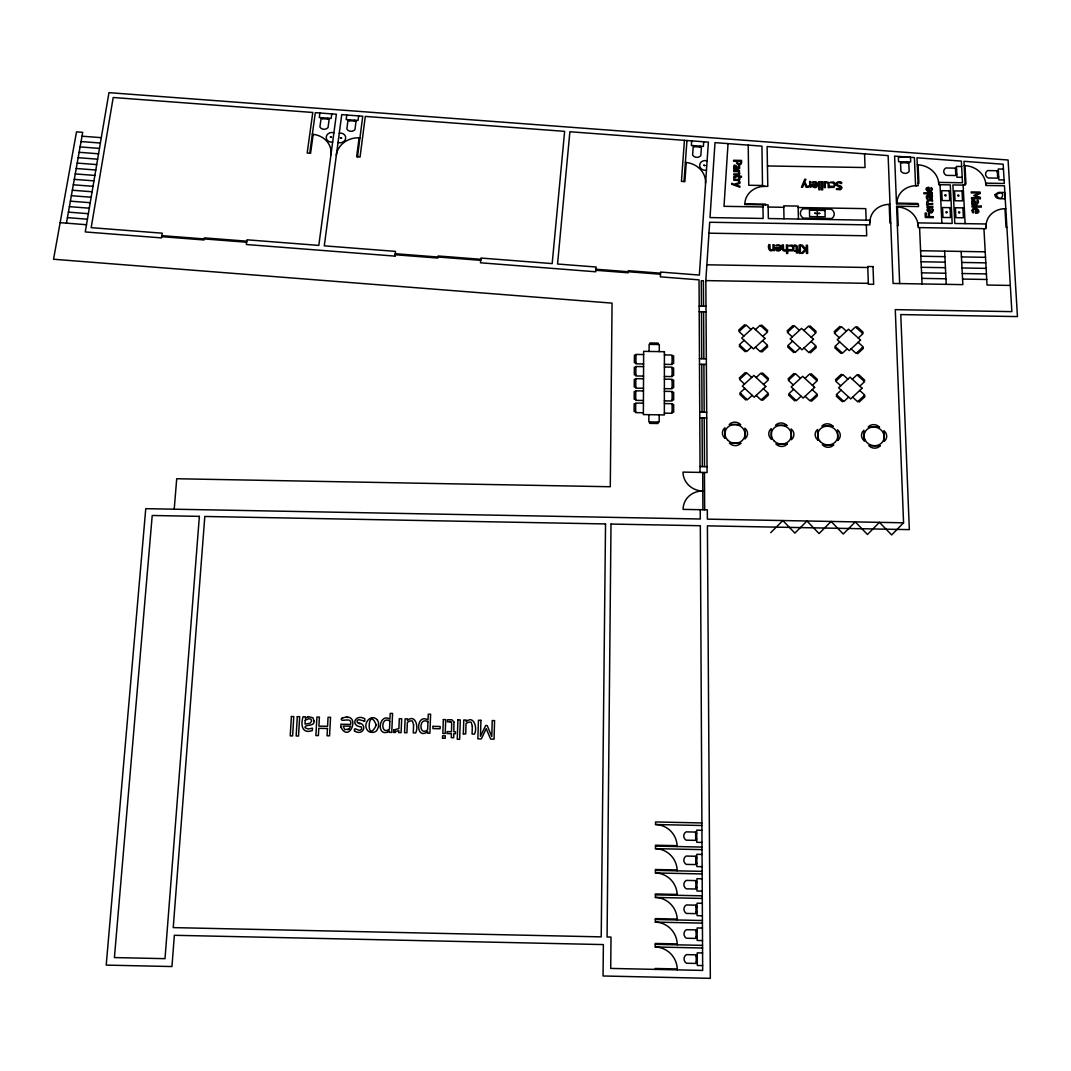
<?xml version="1.0" encoding="UTF-8"?>
<svg xmlns="http://www.w3.org/2000/svg" width="1071" height="1071" viewBox="0 0 1071 1071"><rect width="100%" height="100%" fill="white"/><g stroke="black" fill="none" stroke-linecap="round" stroke-linejoin="round"><path stroke-width="1.5" d="M655.238 969.389L655.238 968.479L677.233 968.96M677.287 969.871L677.1 966.926A22.571 21.969 67.5 0 0 655.278 946.978L655.291 943.457L677.193 943.926M677.26 944.823L677.059 941.904A22.411 21.862 64.5 0 0 655.332 922.118L655.332 918.61L677.167 919.079M677.22 919.962L677.033 917.071A22.263 21.768 60.7 0 0 655.385 897.431L655.385 893.964L677.126 894.432M677.193 895.302L677.006 892.438A22.116 21.661 56.2 0 0 655.425 872.945L655.439 869.505L677.1 869.96M677.153 870.83L676.966 867.979A21.969 21.554 51 0 0 655.479 848.647L655.492 845.22L677.073 845.675M677.126 846.545L676.939 843.72A21.848 21.433 45.3 0 0 655.532 824.523L655.532 821.952L701.893 822.956M657.996 422.068L657.996 423.514L649.669 423.366L649.669 421.92M658.13 344.527L658.13 343.108L649.923 342.974L649.91 344.38M659.174 414.852L659.174 422.081L648.865 421.907L648.892 414.664M659.281 351.609L659.294 344.541L649.12 344.367L649.106 351.435M472.324 726.138L472.083 734.063L474.466 734.117C477.586 728.508 474.158 714.745 466.113 721.573L466.166 720.033L463.783 719.98L463.328 733.889M480.933 720.328L480.451 736.313L485.685 725.522L487.211 725.562L491.776 736.54L492.232 720.555L494.574 720.609L494.052 739.164L490.625 739.084L486.207 728.641L481.348 738.896L477.853 738.829L478.429 720.274L480.933 720.328M896.976 203.865L897.056 201.442A20.871 18.448 13.9 0 1 916.883 185.671M442.497 738.24L442.577 735.804L445.295 735.857L445.201 738.294L442.497 738.24M393.833 729.967L393.593 732.403L398.8 730.516L398.707 732.591L401.09 732.631L401.679 718.735L399.309 718.681L398.881 728.548L393.82 729.967L393.593 732.403A4.672 4.538 -26 0 0 395.48 732.403M354.514 731.024C353.31 725.281 359.468 733.019 361.637 729.083L361.463 726.928C349.374 725.977 355.692 713.152 364.836 718.828L364.702 721.452L363.886 720.903M728.039 143.608L724.009 206.315L762.954 206.957M699.965 147.048L700.032 146.125M703.714 141.787L703.393 146.379L691.371 145.469L691.692 140.89M686.243 162.511L684.878 181.628L681.437 181.36L684.436 140.341M694.664 146.66L694.731 145.723M684.008 181.561L686.953 140.529M174.212 509.207L176.715 478.75L610.283 486.743L612.063 303.133L53.55 259.249L76.51 131.867L82.708 132.335L66.442 223.156M378.545 726.861L378.438 722.175L377.287 719.832M394.945 256.17L395.52 251.39L324.285 245.835L341.743 114.637L362.748 116.217L357.5 156.835L357.634 155.79M358.651 115.909L358.062 120.447L346.174 119.564L346.776 115.012M359.106 137.851L356.656 156.768L360.057 157.035L365.291 116.404L564.631 131.358L552.181 263.6L480.959 258.044L480.451 262.783L595.73 271.78L596.145 267.027L557.563 264.015L569.879 131.746L708.373 142.135L699.363 275.073L660.646 272.061L660.298 276.827L699.042 279.852L700.059 472.418M349.374 120.728L349.494 119.805M354.608 121.117L354.729 120.206M327.726 119.109L327.846 118.185M331.782 113.887L331.167 118.426L319.292 117.542L319.921 113.004M322.491 118.707L322.612 117.797M309.733 153.22L315.316 112.656L336.388 114.236L318.81 245.406L246.973 239.81L246.29 244.509L394.958 256.116M313.174 134.397L310.577 153.287L307.176 153.033L312.786 112.468L113.218 97.501L91.182 227.654L162.257 233.197L161.493 237.896L85.252 231.938L108.961 92.655L1008.092 160.021L1017.45 316.588L900.778 314.579L909.333 529.623L707.409 525.861L710.327 978.345L603.053 975.989L603.375 944.582L174.345 935.291L171.962 966.551L106.203 965.105L145.763 508.671L700.3 519.007L700.247 509.689M376.269 725.161C365.934 746.018 367.808 703.982 376.269 725.161M314.044 720.997C314.78 727.329 304.472 723.621 305.034 727.704L308.14 729.03L312.491 728.16L312.357 730.542C302.009 734.291 300.509 724.853 303.053 716.753L305.422 716.807L305.329 718.28L308.368 716.66M378.545 726.848L376.738 730.596A5.676 5.502 -27.8 0 1 373.418 732.336L370.7 732.283A5.623 5.449 -27.9 0 1 367.554 730.409C362.118 724.183 370.794 712.951 377.287 719.832M349.28 728.949L350.578 726.205L343.108 726.044L344.795 729.672L349.28 728.949L348.021 729.726M899.667 283.561L896.588 206.194L918.516 206.556L918.409 204.213L896.494 203.865L894.593 156.098L914.38 157.584L915.585 185.658L918.182 185.698L916.963 157.785L961.356 161.105L962.481 182.78L938.665 182.391L938.772 184.707L950.285 184.895L952.186 223.437L918.021 222.875L918.222 227.574L986.043 228.699L985.789 223.986L954.797 223.478L952.882 184.935L965.185 185.136L963.954 161.306L1003.179 164.238L1004.303 183.462L985.722 183.154L985.856 185.47L1004.451 185.778L1011.854 311.634L895.276 309.639L903.563 522.795L891.661 534.938L879.411 522.34L867.456 534.483L855.26 521.898L843.252 534.027L831.109 521.443L819.061 533.572L806.972 521.001L794.883 533.117L782.847 520.546L770.718 532.675M843.198 400.862L842.301 401.705L836.223 396.096L837.12 395.266M859.812 386.122L864.551 381.691L857.041 374.81L852.302 379.228M848.66 397.046L843.894 401.505L836.384 394.583L841.137 390.139M857.777 375.479L858.661 374.649L864.739 380.218L863.855 381.048M835.741 347.031L834.858 347.847L840.896 353.363L841.779 352.533M804.91 378.398L809.676 373.98L817.133 380.848L812.367 385.279M793.678 389.295L788.885 393.74L796.329 400.661L801.121 396.203M810.412 374.649L811.309 373.819L817.347 379.388L816.45 380.218M789.608 394.423L788.711 395.253L794.749 400.862L795.646 400.019M862.262 333.041L863.146 332.224L857.121 326.749L856.238 327.565M858.259 338.034L862.958 333.67L855.501 326.896L850.802 331.26M847.188 348.785L842.462 353.162L835.019 346.361L839.731 341.984M815.245 332.224L816.129 331.408L810.145 325.932L809.261 326.749M794.615 351.716L793.718 352.533L787.734 347.031L788.631 346.201M811.202 337.218L815.928 332.853L808.538 326.093L803.812 330.444M800.05 347.955L795.298 352.346L787.895 345.545L792.647 341.167M767.639 379.348L768.55 378.518L762.565 372.962L761.655 373.792M746.688 399.148L745.777 399.992L739.793 394.382L740.704 393.552M763.529 384.422L768.322 379.991L760.932 373.123L756.139 377.541M752.203 395.333L747.371 399.791L739.981 392.87L744.8 388.425M766.836 331.394L767.733 330.578L761.802 325.102L760.905 325.919M746.059 350.873L745.148 351.69L739.218 346.187L740.115 345.357M762.753 336.374L767.519 332.01L760.182 325.263L755.416 329.614M751.521 347.111L746.728 351.502L739.405 344.701L744.184 340.324M387.394 732.216L389.429 730.931L389.362 732.39L391.745 732.444L392.575 713.433L390.205 713.393L389.951 719.203C379.562 712.416 375.854 735.924 387.394 732.203M342.519 717.998L341.462 718.373C339.802 723.527 352.346 715.589 350.672 724.411L340.886 724.21L340.846 727.022M342.519 717.985C361.931 711.372 349.615 744.787 340.846 727.022M453.93 722.001L453.863 731.747L455.47 731.788L455.403 733.729L453.796 733.689L453.662 737.705L451.266 737.651L451.413 733.648L447.022 733.555L447.089 731.613L451.48 731.707L451.721 723.461L450.797 721.72L447.437 721.881L447.517 719.779L451.882 719.752L453.93 722.001M308.368 716.646L312.986 717.798L314.057 720.997M890.014 204.347L887.323 204.467A20.911 18.582 13.4 0 0 869.96 222.661M1005.789 208.684L1003.099 208.805A21.059 18.528 16.9 0 0 986.07 227.039M359.95 137.864L357.165 137.824A21.433 19.05 -7.6 0 0 336.254 155.228M961.638 166.514L956.416 166.433L956.965 177.264L962.2 177.344M1003.46 169.111L998.239 169.017L998.868 179.874L1004.103 179.955M767.438 165.965L865.033 167.531L864.565 153.849M955.519 169.432L956.577 169.459M997.369 172.043L998.426 172.056M955.76 174.212L956.818 174.225M997.637 176.809L998.694 176.835M918.075 183.221L918.905 183.235L918.088 164.88M965.132 183.984L965.962 183.998L964.998 165.63M762.606 185.497L748.776 185.27L748.214 145.121M897.003 203.129L917.66 203.463L917.686 204.213M744.88 203.785L765.511 204.119L765.524 204.869M768.161 207.038L783.771 207.305M798.163 207.533L865.756 208.644L866.158 220.144M890.737 223.009L889.907 222.996L889.198 204.387M897.364 225.579L898.194 225.593L897.444 206.971M1006.887 227.387L1006.057 227.373L1004.973 208.725M708.975 233.183L866.693 235.794L866.319 224.843M920.591 250.734L985.2 251.819M920.832 256.237L944.89 256.652M961.437 256.92L985.507 257.321M921.073 261.766L945.158 262.167M961.718 262.449L985.815 262.85M921.314 267.295L945.425 267.696M961.999 267.978L986.11 268.379M706.86 264.791L867.791 267.496M921.555 272.837L945.693 273.239M962.28 273.52L986.418 273.922M921.81 278.38L945.947 278.795M962.561 279.076L986.726 279.477M1010.314 285.435L987.034 285.047L983.941 228.659M705.843 280.602L868.34 283.346M699.176 306.145L706.003 306.266M699.216 311.701L706.043 311.822M643.631 354.555L635.96 354.421L635.906 363.832L643.591 363.966M664.408 354.916L672.079 355.05L672.079 364.475L664.395 364.341M635.96 355.157L634.42 355.13L634.38 362.734L635.92 362.761M672.079 355.786L673.605 355.813L673.619 363.417L672.079 363.39M699.457 358.651L706.338 358.772M699.483 364.301L706.378 364.421M643.591 366.643L635.893 366.51L635.839 375.961L643.551 376.095M664.395 367.005L672.093 367.139L672.093 376.59L664.381 376.457M635.893 367.246L634.353 367.219L634.313 374.85L635.853 374.877M672.093 367.875L673.619 367.902L673.632 375.546L672.093 375.519M643.537 378.773L635.826 378.639L635.772 388.13L643.497 388.264M664.381 379.147L672.093 379.281L672.106 388.773L664.381 388.639M635.826 379.375L634.286 379.348L634.246 387.019L635.786 387.046M672.093 380.018L673.632 380.044L673.646 387.715L672.093 387.689M643.484 390.955L635.759 390.821L635.705 400.353L643.443 400.487M664.381 391.33L672.106 391.464L672.106 400.996L664.368 400.862M635.759 391.558L634.219 391.531L634.166 399.229L635.719 399.255M672.106 392.2L673.646 392.227L673.646 399.938L672.106 399.911M643.43 403.191L635.692 403.057L635.639 412.616L643.39 412.763M664.368 403.566L672.106 403.7L672.119 413.272L664.355 413.138M635.692 403.794L634.139 403.767L634.099 411.505L635.639 411.532M672.106 404.45L673.659 404.477L673.659 412.201L672.119 412.174M699.738 412.107L706.686 412.228M699.765 417.864L706.726 417.998M700.019 466.541L707.034 466.675M903.563 522.795L707.369 519.14L707.315 509.823L683.097 509.381A19.867 18.702 12.3 0 1 702.804 491.04A19.733 18.488 11.1 0 1 683.003 472.097L707.074 472.539L705.829 280.281L709.698 222.259L869.866 224.91L869.706 220.211L768.349 218.538L768.121 204.909L744.84 204.521L744.988 202.111A20.737 18.542 8.7 0 1 765.203 186.341M463.328 733.889L465.711 733.943L466.046 723.541L468.87 722.041L471.2 722.229L472.324 726.138M655.532 824.523L701.907 825.5M701.933 830.279L696.699 830.159L696.766 842.315L702 842.422M695.668 833.533L696.726 833.559M695.681 838.888L696.739 838.901M655.492 846.09L702.014 847.067M655.479 848.647L702.027 849.624M702.054 854.444L696.819 854.323L696.873 866.573L702.121 866.68M695.762 857.724L696.833 857.751M695.789 863.119L696.846 863.132M655.439 870.375L702.148 871.366M655.425 872.945L702.161 873.936M702.188 878.796L696.926 878.675L696.98 891.005L702.255 891.126M695.869 882.102L696.94 882.129M695.896 887.538L696.967 887.551M655.385 894.847L702.281 895.838M655.385 897.431L702.295 898.435M702.322 903.322L697.034 903.214L697.087 915.638L702.375 915.759M695.976 906.668L697.047 906.682M696.003 912.131L697.074 912.157M655.332 919.494L702.402 920.511M655.332 922.118L702.415 923.122M702.442 928.048L697.141 927.941L697.194 940.458L702.509 940.579M696.083 931.409L697.154 931.435M696.11 936.924L697.181 936.951M655.278 944.341L702.536 945.372M655.278 946.978L702.549 948.009M702.576 952.962L697.248 952.855L697.301 965.48L702.643 965.587M696.19 956.349L697.261 956.376M696.217 961.919L697.288 961.932M394.382 730.061L395.105 730.101M964.168 165.577L966.872 165.777A20.831 18.287 14.8 0 1 985.789 184.319M917.271 164.814L919.962 165.014A20.777 18.314 13.5 0 1 938.718 183.556M896.614 206.904L899.332 207.105A20.925 18.595 13.7 0 1 918.155 225.914M82.012 136.204L101.303 137.664M81.061 141.559L100.379 143.032M80.097 146.928L99.469 148.4M79.134 152.296L98.559 153.796M78.17 157.691L97.635 159.191M77.206 163.087L96.711 164.586M76.228 168.495L95.801 170.008M75.265 173.917L94.877 175.43M74.287 179.352L93.953 180.865M73.31 184.788L93.016 186.314M72.333 190.236L92.093 191.763M71.355 195.698L91.169 197.225M70.378 201.174L90.232 202.714M69.401 206.649L89.295 208.189M68.41 212.138L88.358 213.691M67.433 217.641L87.42 219.207M60.137 222.661L86.483 224.723M246.772 241.176L204.36 237.896L204.052 239.971L161.681 236.678L161.855 235.647L246.625 242.22M480.825 259.289L438.066 255.969L437.825 258.057L395.119 254.751M660.566 273.185L628.289 270.682L628.115 272.784L595.864 270.28M595.958 269.236L660.486 274.243M395.239 253.707L480.718 260.333M346.348 717.302L347.928 717.45M685.386 162.404L688.171 162.779A21.554 19.265 5.3 0 1 705.521 183.195M312.33 134.277L315.075 134.651A21.433 18.997 -9.3 0 1 330.952 154.826M449.499 721.479L450.797 721.72M363.886 720.917L358.798 719.645L357.152 720.555L357.312 722.778C368.063 722.751 364.1 736.794 354.514 731.011M358.905 723.527L360.084 723.809M846.411 331.18L841.431 326.655L834.403 333.175L839.369 337.7M858.152 342.305L863.146 346.843L856.104 353.403L851.11 348.851M840.748 327.298L839.811 326.454L834.122 331.715L835.045 332.572M862.463 347.486L863.4 348.343L857.697 353.658L856.76 352.801M799.408 330.363L794.481 325.852L787.386 332.358L792.326 336.883M811.055 341.488L816.022 346.027L808.926 352.587L803.973 348.021M793.785 326.494L792.861 325.638L787.118 330.912L788.042 331.756M815.326 346.669L816.249 347.526L810.519 352.828L809.582 351.971M847.871 379.161L842.85 374.555L835.755 381.182L840.775 385.788M859.705 390.46L864.752 395.079L857.657 401.745L852.61 397.113M842.154 375.211L841.217 374.341L835.474 379.696L836.411 380.566M864.056 395.735L865.007 396.605L859.25 402L858.313 401.13M751.025 329.533L746.139 325.022L739.003 331.528L743.89 336.053M762.579 340.645L767.492 345.183L760.356 351.73L755.443 347.178M745.429 325.651L744.519 324.808L738.736 330.069L739.659 330.926M766.796 345.826L767.72 346.683L761.936 351.984L761.012 351.127M800.479 378.317L795.512 373.725L788.363 380.339L793.33 384.944M812.233 389.616L817.227 394.235L810.078 400.902L805.084 396.27M794.802 374.381L793.879 373.511L788.095 378.866L789.019 379.736M816.53 394.891L817.468 395.761L811.684 401.156L810.747 400.286M751.708 377.461L746.768 372.869L739.579 379.482L744.506 384.087M763.355 388.76L768.309 393.378L761.106 400.032L756.153 395.4M746.072 373.511L745.135 372.654L739.311 378.009L740.235 378.866M767.599 394.021L768.536 394.891L762.713 400.286L761.776 399.416M963.11 185.109L965.105 223.652M961.156 251.417L962.842 284.632L893.08 283.454L888.127 155.616L767.104 146.54L767.8 186.381L762.512 186.3L761.95 146.151L715 142.63L710.006 217.574L763.141 218.457L762.927 204.829M944.635 251.136L946.215 284.351M940.043 184.734L941.878 223.263M919.574 227.601L922.051 283.949M907.298 161.882L907.338 162.819M901.956 161.788L901.996 162.725M817.213 210.331L817.374 216.69M798.417 219.033L798.123 206.087L783.744 205.846L784.012 218.792M703.553 306.226L703.393 280.763L701.291 280.722L701.438 306.186M703.58 311.781L703.861 358.731M703.901 364.381L704.183 412.188M704.223 417.944L704.517 466.635M704.437 472.498L704.664 509.783M702.696 472.458L702.911 509.742M701.465 311.741L701.733 358.691M701.759 364.341L702.041 412.148M702.067 417.904L702.335 466.595M706.472 170.222A5.489 4.886 5.9 0 1 699.671 165.041A5.489 4.886 5.9 0 1 707.101 160.931M339.266 133.232A5.449 4.82 -8 0 1 345.679 138.36A5.449 4.82 -8 0 1 338.048 142.416M332.666 142.015A5.449 4.82 -8.3 0 1 326.253 136.887A5.449 4.82 -8.3 0 1 333.898 132.831M664.408 351.703L664.355 414.946L643.376 414.571L643.644 351.342L664.408 351.703M611.005 524.054L607.07 936.991L611.005 937.071L610.724 968.412L702.67 970.42L700.327 525.727L611.005 524.054M605.53 523.947L601.219 936.871L173.234 927.606L204.815 516.463L605.53 523.947M738.789 181.789L739.847 183.382L735.442 184.774L739.887 186.3L739.887 187.238L731.68 184.225L731.667 183.275L734.171 184.266L739.833 182.418A1.955 1.754 7.3 0 0 739.78 181.628L738.923 180.397L739.793 179.513L733.836 179.406L733.836 180.316L738.08 180.383L738.789 181.789M977.555 202.205C977.14 206.328 971.263 192.941 971.812 203.557L971.866 204.548L976.98 204.601L978.533 202.232L978.131 200.411L977.006 200.384L977.555 202.205M972.08 210.371C972.093 213.865 974.69 213.691 973.137 210.224A1.861 1.647 15.7 0 1 973.9 209.394L975.32 209.126L975.534 213.263C983.901 213.437 974.208 203.45 972.08 210.371M927.178 196.743L927.633 198.898L926.616 198.885L926.321 196.301L927.258 195.203L932.306 195.136L932.346 196.033C932.533 204.641 928.503 195.498 927.178 196.743M457.919 719.859L457.263 739.258L459.646 739.298L460.289 719.913L457.919 719.859M443.327 719.578L442.832 733.474L445.215 733.528L445.71 719.618L443.327 719.578M433.032 726.339L432.938 728.601L440.087 728.749L440.168 726.486L433.032 726.339M932.172 189.286C931.395 196.381 920.98 187.425 929.052 187.305L929.226 191.026L930.512 190.785A1.673 1.473 13.9 0 0 931.194 190.022C930.15 187.545 931.462 186.327 932.172 189.286M933.136 210.211C932.372 217.346 921.903 208.336 930.016 208.202L930.177 211.951L931.462 211.71A1.687 1.486 14.4 0 0 932.158 210.947C931.101 208.457 932.426 207.225 933.136 210.211M427.57 731.707L427.516 733.166L429.899 733.22L430.622 714.196L428.253 714.156L428.025 719.966C415.695 712.777 415.468 740.677 427.57 731.707M427.958 721.867L427.65 729.739C418.694 737.116 418.667 716.03 427.958 721.867M413.593 724.96L413.272 732.885L415.655 732.925C418.855 727.329 415.508 713.554 407.435 720.395L407.502 718.855L405.119 718.802L404.53 732.698L406.913 732.751L407.355 722.363L410.18 720.863L412.509 721.051L413.593 724.96M389.857 721.091L389.509 728.976C380.526 736.353 380.593 715.267 389.857 721.104M817.548 184.52C817.186 192.445 805.365 182.298 816.437 184.426L816.075 183.168A1.821 1.62 10.1 0 0 815.125 182.458C807.44 183.61 817.668 178.763 817.548 184.52M835.179 184.828L833.974 187.412L830.293 187.358L830.266 186.26L833.573 186.434C837.495 181.026 824.054 183.355 833.292 181.95A2.53 2.249 10.7 0 1 834.644 182.954L835.179 184.828M327.458 728.494L327.057 735.777L329.56 735.831L330.564 717.302L328.061 717.262L327.579 726.312L318.917 726.138L319.412 717.088L316.922 717.035L315.878 735.549L318.382 735.603L318.783 728.32L327.458 728.508M781.161 247.856C781.71 252.113 774.387 252.02 775.31 247.696L779.996 247.762L779.648 246.437A1.888 1.7 9.8 0 0 778.657 245.687C770.692 246.879 781.375 241.845 781.161 247.856M793.798 248.097L792.54 250.815L788.711 250.748L788.684 249.597L792.125 249.784C796.262 244.134 782.191 246.517 791.857 245.072A2.624 2.356 10.3 0 1 793.25 246.129L793.798 248.097M297.296 716.633L296.158 735.991L298.528 736.045L299.679 716.686L297.296 716.633M305.222 720.207L304.994 724.063L310.148 723.233L311.594 721.104L311.018 719.284L309.05 718.641L305.222 720.221M291.392 716.512L290.228 735.871L292.611 735.924L293.762 716.566L291.392 716.512M738.91 167.344C738.455 170.195 733.126 160.048 733.702 168.549L733.715 169.432L738.307 169.472L739.7 168.281L739.499 165.724L738.481 165.71L738.91 167.344M701.425 147.169L700.836 155.603A4.793 4.271 5.5 0 1 692.616 154.987L693.218 146.553L701.425 147.169M199.367 516.369L165.001 958.665L114.41 957.568L152.216 515.486L199.367 516.369M740.65 162.109C740.971 164.988 736.393 163.823 737.477 161.279L740.65 161.333L740.65 162.109M841.752 187.72L841.337 188.965A2.785 2.463 11 0 1 840.052 189.754L836.29 189.353C835.741 188.001 845.568 189.152 837.589 186.14C832.89 184.092 838.874 179.821 841.659 182.498C842.395 185.524 838.258 180.838 837.107 183.476C836.558 186.434 841.913 184.64 841.752 187.72M926.629 204.4L927.486 206.342L926.857 207.239L932.868 207.332L932.828 206.422L928.343 206.355L927.553 205.096L928.49 204.24L932.721 204.28L932.68 203.37C926.402 205.779 926.04 198.59 932.587 201.214L932.546 200.317C926.616 198.269 926.643 201.843 926.629 204.4M957.702 195.431C958.759 198.081 959.87 193.61 957.702 195.431M958.558 212.312C959.616 214.963 960.741 210.478 958.558 212.312M972.615 201.509L973.445 203.584L975.293 203.61L974.463 201.147L972.615 201.509M741.56 162.19C741.989 166.326 735.322 165.028 736.58 161.266L733.622 161.226L733.608 160.275L741.534 160.409L741.56 162.19M947.166 212.299C945.532 214.602 945.506 209.929 947.166 212.299M944.85 195.23C945.894 197.867 947.018 193.396 944.85 195.23M931.65 197.452L929.936 198.202L929.2 195.98L930.873 196.006L931.65 197.452M819.743 213.424L818.445 213.397L819.743 213.424M814.844 213.196L816.115 213.517L814.844 213.196M996.191 194.735C1001.787 206.087 1007.329 186.889 996.191 194.735M356.054 121.224L354.956 129.591A4.766 4.217 -7.5 0 1 346.843 128.975L347.941 120.621L356.054 121.224M329.158 119.216L328.034 127.556A4.766 4.204 -8.5 0 1 319.921 126.954L321.059 118.6L329.158 119.216M734.505 166.715L735.175 168.562L736.821 168.589L736.179 166.407L734.505 166.715M978.104 210.853L976.337 212.299L976.163 209.14L978.104 210.853M927.754 209.769L927.821 211L929.4 211.938L929.28 209.073L927.754 209.769M926.817 188.857L926.87 190.089L928.45 191.013L928.329 188.175L926.817 188.857M994.986 194.614C994.638 199.474 1001.934 198.778 1004.946 198.751L1004.571 192.432L998.359 192.432L994.986 194.614M733.809 177.103C734.077 181.494 735.255 174.212 738.936 177.184L738.95 178.83L739.793 178.844L739.766 177.197L741.48 177.224L741.467 176.327L738.91 175.671L733.809 177.103M738.923 173.06L737.932 174.011L733.769 173.984L733.782 174.881C735.844 175.939 742.069 174.934 739.044 171.668L739.686 170.784L733.729 170.691L733.742 171.588L738.187 171.655L738.923 173.06M703.861 165.229L704.972 165.577L703.861 165.229M816.45 185.189L814.656 186.769L813.009 185.122L816.45 185.189M780.023 248.552L778.135 250.226L776.435 248.499L780.023 248.552M340.458 137.824L341.569 138.039L340.458 137.824M330.404 137.061L331.515 137.275L330.404 137.061M804.267 182.94L802.594 187.224L801.456 187.211L804.776 179.285L805.941 179.299L804.83 181.709L807.333 187.305L806.155 187.278L804.267 182.94M806.329 248.512L805.82 249.048L802.433 245.192L800.88 245.165L804.937 249.744L801.282 253.332L802.755 253.358L806.356 249.663L806.45 253.425L807.654 253.439L807.454 245.272L806.249 245.246L806.329 248.512M862.101 388.224L850.695 398.921L838.606 387.809L850.026 377.139L862.101 388.224M814.643 387.381L803.143 398.077L791.161 386.966L802.648 376.309L814.643 387.381M860.522 340.096L849.209 350.619L837.227 339.694L848.54 329.199L860.522 340.096M813.451 339.279L802.045 349.802L790.157 338.878L801.563 328.395L813.451 339.279M765.778 386.511L754.198 397.207L742.31 386.096L753.89 375.452L765.778 386.511M764.989 338.436L753.502 348.959L741.708 338.034L753.194 327.552L764.989 338.436M809.743 185.644C806.985 185.765 806.918 188.509 809.77 186.474L810.881 187.358L810.734 181.535L809.649 181.508L809.743 185.644M826.129 181.829L824.068 181.749L824.228 187.572L825.326 187.599L825.206 183.235L826.879 182.565L828.097 183.556L828.258 187.639L829.356 187.666L828.86 182.485L826.129 181.829M773.075 250.145C769.527 253.091 767.452 247.495 768.791 244.63L769.929 244.643L770.049 248.914L771.307 249.985L773.048 249.275L772.967 244.697L774.105 244.71L774.226 250.842L773.075 250.145M786.516 250.36C782.981 253.318 780.893 247.722 782.232 244.857L783.37 244.871L783.503 249.141L784.762 250.199L786.502 249.489L786.409 244.924L787.546 244.938L787.721 253.479L786.583 253.452L786.516 250.36M980.112 193.49L975.293 195.391L980.326 197.385L980.393 198.845L971.558 198.697L971.504 197.653L979.122 197.774L973.82 195.618L978.867 193.021L971.25 192.9L971.196 191.923L980.032 192.057L980.112 193.49M794.575 245.915L794.12 245.098L795.365 244.951L797.239 246.076L797.467 250.373L798.23 250.386L797.52 252.997L796.382 252.97L796.342 251.216L794.24 251.176L794.227 250.319L796.329 250.36L796.074 246.25L794.575 245.915M910.484 157.29L898.382 157.102L898.569 161.734L910.685 161.935L910.484 157.29M908.797 162.832L900.537 162.712L900.885 171.24A4.846 4.271 12.8 0 0 909.159 171.373L908.797 162.832M955.452 168.134L945.88 167.973A4.86 4.271 14.1 0 0 946.242 175.363L955.827 175.524L955.452 168.134M997.288 170.731L987.703 170.57A4.873 4.257 15.3 0 0 988.118 177.973L997.717 178.121L997.288 170.731M819.73 181.668L818.632 181.655L818.846 189.781L819.944 189.808L819.73 181.668M822.461 181.722L821.363 181.695L821.577 189.835L822.675 189.848L822.461 181.722M949.201 190.812L941.717 190.692L942.185 200.545L949.682 200.665L949.201 190.812M962.039 191.013L954.556 190.892L955.051 200.759L962.548 200.879L962.039 191.013M932.198 192.941L923.858 192.807L923.898 193.717L932.252 193.851L932.198 192.941M981.197 206.127L971.946 205.98L971.999 206.984L981.25 207.131L981.197 206.127M950.031 207.654L942.52 207.533L942.989 217.44L950.513 217.574L950.031 207.654M962.909 207.868L955.399 207.747L955.894 217.654L963.418 217.788L962.909 207.868M831.324 209.206L803.036 208.751A6.185 5.529 10.3 0 0 803.263 218.096L831.591 218.564A6.198 5.529 11.1 0 0 831.324 209.206M824.978 210.465L809.448 210.211L809.609 216.57L825.152 216.824L824.978 210.465M926.08 213.209L925.13 213.196L925.317 217.52L933.35 217.654L933.296 216.69L929.441 216.623L929.293 213.41L928.343 213.397L928.49 216.61L926.228 216.57L926.08 213.209M800.224 245.152L799.086 245.139L799.234 251.257L800.372 251.283L800.224 245.152M800.465 252.301L799.18 252.287L799.194 253.358L800.492 253.372L800.465 252.301M873.012 266.585L867.751 266.505L868.367 284.23L873.641 284.324L873.012 266.585M740.543 424.638L729.257 424.437A7.43 6.895 11.8 0 1 740.543 424.638M786.824 425.468L775.538 425.267A7.443 6.895 14.2 0 1 786.824 425.468M833.144 426.298L821.845 426.097A7.47 6.881 16.3 0 1 833.144 426.298M879.478 427.128L868.179 426.927A7.484 6.868 18.3 0 1 879.478 427.128M740.771 443.327L729.445 443.113A7.443 6.921 12 0 0 740.771 443.327M787.198 444.157L775.873 443.956A7.457 6.908 14.5 0 0 787.198 444.157M833.653 445L822.327 444.8A7.484 6.908 16.7 0 0 833.653 445M880.148 445.844L868.809 445.643A7.497 6.895 18.7 0 0 880.148 445.844M695.655 832.073L686.069 831.872A4.886 4.766 43.1 0 0 686.096 840.159L695.695 840.36L695.655 832.073M695.762 856.251L686.136 856.05A4.913 4.793 47.6 0 0 686.163 864.391L695.789 864.592L695.762 856.251M695.869 880.616L686.203 880.402A4.94 4.82 52 0 0 686.23 888.823L695.896 889.024L695.869 880.616M695.963 905.169L686.27 904.955A4.98 4.846 56 0 0 686.297 913.429L696.003 913.643L695.963 905.169M696.07 929.896L686.337 929.695A5.007 4.873 59.6 0 0 686.364 938.236L696.11 938.437L696.07 929.896M696.177 954.837L686.404 954.622A5.047 4.9 62.8 0 0 686.431 963.231L696.217 963.445L696.177 954.837M884.311 441.239L883.936 430.662A7.497 6.881 18.7 0 1 884.311 441.239M864.27 440.877L863.922 430.301A7.497 6.881 18.2 0 0 864.27 440.877M837.857 440.395L837.562 429.832A7.47 6.895 16.7 0 1 837.857 440.395M817.829 440.034L817.561 429.471A7.47 6.895 16.3 0 0 817.829 440.034M791.429 439.565L791.215 428.989A7.457 6.895 14.6 0 1 791.429 439.565M771.415 439.204L771.227 428.641A7.457 6.908 14 0 0 771.415 439.204M745.041 438.722L744.894 428.159A7.443 6.908 12.2 0 1 745.041 438.722M725.027 438.36L724.933 427.798A7.43 6.908 11.6 0 0 725.027 438.36M727.53 439.927A10.041 9.331 11.9 0 0 744.506 437.035A10.041 9.331 11.9 0 0 732.899 424.665A10.041 9.331 11.9 0 0 727.53 439.927M773.931 440.77A10.067 9.318 14.3 0 0 790.893 437.878A10.067 9.318 14.3 0 0 779.179 425.495A10.067 9.318 14.3 0 0 773.931 440.77M820.359 441.6A10.094 9.304 16.5 0 0 837.308 438.708A10.094 9.304 16.5 0 0 825.5 426.325A10.094 9.304 16.5 0 0 820.359 441.6M865.288 440.382A10.121 9.291 18.5 0 0 882.665 441.734A10.121 9.291 18.5 0 0 874.445 427.048A10.121 9.291 18.5 0 0 865.288 440.382"/></g></svg>
